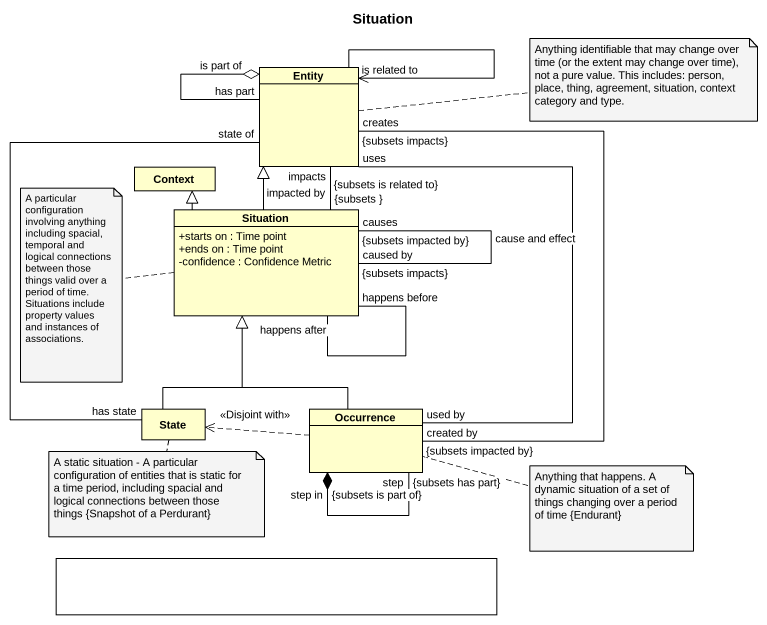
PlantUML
@startuml
title Situation
allowmixing
hide circle
hide empty members
skinparam classAttributeIconSize 0
class "Entity" as Entity_
class Context
class Situation {
  +starts on : Time point
  +ends on : Time point
  -confidence : Confidence Metric
}
class "State" as State_
class Occurrence
rectangle " " as rectangle1
Entity_ "is part of" o-- "has part" Entity_
Entity_ --> "is related to" Entity_
Situation -up-|> Entity_
Situation "impacted by\n{subsets }" -up- "impacts\n{subsets is related to}" Entity_
Situation -up-|> Context
Situation "caused by\n{subsets impacts}" -- "causes\n{subsets impacted by}" Situation : cause and effect
Situation "happens before" -- "happens after" Situation
State_ "has state" -up- "state of" Entity_
State_ -up-|> Situation
Occurrence "created by\n{subsets impacted by}" -up- "creates\n{subsets impacts}" Entity_
Occurrence "used by" -up- "uses" Entity_
Occurrence -up-|> Situation
Occurrence .left.> State_ : <<Disjoint with>>
Occurrence "step in\n{subsets is part of}" *-- "step\n{subsets has part}" Occurrence
note right of Entity_ : Anything identifiable that may change over time (or the extent may change over time), not a pure value. This includes: person, place, thing, agreement, situation, context category and type.
note left of Situation : A particular configuration involving anything including spacial, temporal and logical connections between those things valid over a period of time. Situations include property values and instances of associations.
note bottom of State_ : A static situation - A particular configuration of entities that is static for a time period, including spacial and logical connections between those things {Snapshot of a Perdurant}
note right of Occurrence : Anything that happens. A dynamic situation of a set of things changing over a period of time {Endurant}
@enduml
